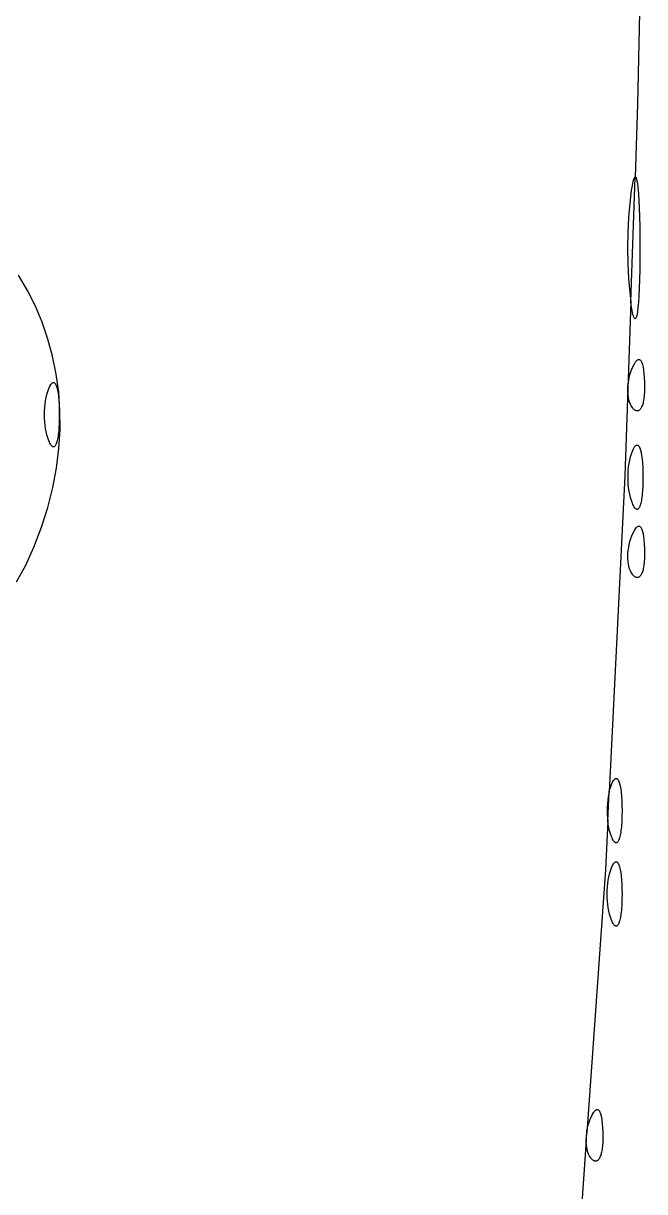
# Model space of a CAD drawing. Extents: x 70.3 to 133.4, y -81.7 to -32.
# Drawn here: x 76.523 to 76.7596, y -65.3899 to -64.945 of the extents above; entities that cross this region are included whole.
import ezdxf

# ---------------------------------------------------------------- set-up
doc = ezdxf.new("R2010")
doc.units = 0
doc.layers.add('BLACK', color=7, linetype='CONTINUOUS')

msp = doc.modelspace()

# ---------------------------------------------------------------- linework, layer by layer
at = {"layer": 'BLACK', "linetype": 'CONTINUOUS'}
for p, q in [((76.758139, -64.91765), (76.756951, -64.975763)), ((76.756951, -64.975763), (76.756003, -65.003558)), ((76.754383, -65.051073), (76.756003, -65.003558)), ((76.755518, -65.004169), (76.755202, -65.005177)), ((76.755821, -65.00364), (76.755518, -65.004169)), ((76.755968, -65.003551), (76.755821, -65.00364)), ((76.756003, -65.003558), (76.755968, -65.003551)), ((76.756003, -65.003558), (76.75611, -65.003577)), ((76.75611, -65.003577), (76.756383, -65.00397)), ((76.756383, -65.00397), (76.756638, -65.004808)), ((76.756638, -65.004808), (76.756873, -65.006078)), ((76.754538, -65.008671), (76.753941, -65.013501)), ((76.754874, -65.006674), (76.754538, -65.008671)), ((76.755202, -65.005177), (76.754874, -65.006674)), ((76.756873, -65.006078), (76.757278, -65.009875)), ((76.753941, -65.013501), (76.753515, -65.018869)), ((76.757278, -65.009875), (76.757583, -65.01527)), ((76.757583, -65.01527), (76.757777, -65.022174)), ((76.753515, -65.018869), (76.753259, -65.024594)), ((76.757777, -65.022174), (76.757844, -65.030499)), ((76.753259, -65.024594), (76.753174, -65.030499)), ((76.753174, -65.030499), (76.753259, -65.036403)), ((76.757844, -65.030499), (76.757827, -65.034833)), ((76.757827, -65.034833), (76.757777, -65.038823)), ((76.753259, -65.036403), (76.753515, -65.042129)), ((76.757777, -65.038823), (76.757695, -65.042458)), ((76.524605, -65.046654), (76.521237, -65.040914)), ((76.753515, -65.042129), (76.753941, -65.047497)), ((76.757695, -65.042458), (76.757583, -65.045727)), ((76.527595, -65.052625), (76.524605, -65.046654)), ((76.753941, -65.047497), (76.754383, -65.051073)), ((76.757444, -65.048619), (76.757278, -65.051123)), ((76.757583, -65.045727), (76.757444, -65.048619)), ((76.530194, -65.058813), (76.527595, -65.052625)), ((76.754383, -65.051073), (76.752122, -65.117345)), ((76.754538, -65.052327), (76.754383, -65.051073)), ((76.754874, -65.054324), (76.754538, -65.052327)), ((76.757087, -65.053226), (76.756873, -65.054919)), ((76.757278, -65.051123), (76.757087, -65.053226)), ((76.755202, -65.055821), (76.754874, -65.054324)), ((76.755361, -65.056385), (76.755202, -65.055821)), ((76.755518, -65.056828), (76.755361, -65.056385)), ((76.755672, -65.057152), (76.755518, -65.056828)), ((76.755822, -65.057358), (76.755672, -65.057152)), ((76.755895, -65.057417), (76.755822, -65.057358)), ((76.755968, -65.057447), (76.755895, -65.057417)), ((76.75604, -65.057448), (76.755968, -65.057447)), ((76.75611, -65.05742), (76.75604, -65.057448)), ((76.756249, -65.05728), (76.75611, -65.05742)), ((76.756383, -65.057027), (76.756249, -65.05728)), ((76.756513, -65.056663), (76.756383, -65.057027)), ((76.756638, -65.05619), (76.756513, -65.056663)), ((76.756758, -65.055608), (76.756638, -65.05619)), ((76.756873, -65.054919), (76.756758, -65.055608)), ((76.532393, -65.065202), (76.530194, -65.058813)), ((76.534181, -65.071778), (76.532393, -65.065202)), ((76.535546, -65.078526), (76.534181, -65.071778)), ((76.7548, -65.076636), (76.755268, -65.075544)), ((76.755268, -65.075544), (76.755718, -65.074644)), ((76.755718, -65.074644), (76.756151, -65.073934)), ((76.756151, -65.073934), (76.756361, -65.07365)), ((76.756361, -65.07365), (76.756565, -65.073413)), ((76.756565, -65.073413), (76.756765, -65.073223)), ((76.756765, -65.073223), (76.756959, -65.07308)), ((76.756959, -65.07308), (76.757148, -65.072983)), ((76.757148, -65.072983), (76.757331, -65.072932)), ((76.757331, -65.072932), (76.757509, -65.072928)), ((76.757509, -65.072928), (76.75768, -65.07297)), ((76.75768, -65.07297), (76.757846, -65.073058)), ((76.757846, -65.073058), (76.758006, -65.073191)), ((76.758006, -65.073191), (76.758159, -65.073371)), ((76.758159, -65.073371), (76.758306, -65.073595)), ((76.758306, -65.073595), (76.758446, -65.073865)), ((76.758446, -65.073865), (76.75858, -65.074181)), ((76.75858, -65.074181), (76.758826, -65.074946)), ((76.758826, -65.074946), (76.759043, -65.07589)), ((76.759043, -65.07589), (76.759229, -65.077012)), ((76.536478, -65.08543), (76.535546, -65.078526)), ((76.75356, -65.081059), (76.753781, -65.079941)), ((76.753781, -65.079941), (76.754061, -65.078826)), ((76.754061, -65.078826), (76.754401, -65.077722)), ((76.754401, -65.077722), (76.754801, -65.076636)), ((76.754801, -65.076636), (76.7548, -65.076636)), ((76.759229, -65.077012), (76.759385, -65.078311)), ((76.759385, -65.078311), (76.759508, -65.079784)), ((76.759508, -65.079784), (76.759596, -65.081431)), ((76.53233, -65.085139), (76.532717, -65.084077)), ((76.532717, -65.084077), (76.533125, -65.083169)), ((76.533125, -65.083169), (76.533521, -65.082489)), ((76.533521, -65.082489), (76.533714, -65.082233)), ((76.533714, -65.082233), (76.533904, -65.082031)), ((76.533904, -65.082031), (76.53409, -65.081884)), ((76.53409, -65.081884), (76.534271, -65.08179)), ((76.534271, -65.08179), (76.534448, -65.08175)), ((76.534448, -65.08175), (76.534621, -65.081762)), ((76.534621, -65.081762), (76.534789, -65.081826)), ((76.534789, -65.081826), (76.534951, -65.081941)), ((76.534951, -65.081941), (76.535108, -65.082106)), ((76.535108, -65.082106), (76.53526, -65.082321)), ((76.53526, -65.082321), (76.535544, -65.082899)), ((76.535544, -65.082899), (76.535803, -65.083668)), ((76.535803, -65.083668), (76.536034, -65.084624)), ((76.536034, -65.084624), (76.536235, -65.085762)), ((76.753251, -65.084351), (76.753296, -65.083272)), ((76.753265, -65.085402), (76.753251, -65.084351)), ((76.753296, -65.083272), (76.753399, -65.082172)), ((76.753399, -65.082172), (76.75356, -65.081059)), ((76.759596, -65.081431), (76.759622, -65.082205)), ((76.759624, -65.084389), (76.759601, -65.08507)), ((76.759622, -65.082205), (76.759635, -65.082956)), ((76.759636, -65.083685), (76.759624, -65.084389)), ((76.759635, -65.082956), (76.759636, -65.083685)), ((76.531297, -65.089998), (76.531478, -65.088712)), ((76.531478, -65.088712), (76.53171, -65.087467)), ((76.53171, -65.087467), (76.531994, -65.086273)), ((76.531994, -65.086273), (76.53233, -65.085139)), ((76.536235, -65.085762), (76.536404, -65.087077)), ((76.536404, -65.087077), (76.53654, -65.088563)), ((76.536966, -65.092476), (76.536478, -65.08543)), ((76.53654, -65.088563), (76.536639, -65.090215)), ((76.753337, -65.086416), (76.753265, -65.085402)), ((76.753465, -65.087387), (76.753337, -65.086416)), ((76.753651, -65.088306), (76.753465, -65.087387)), ((76.753894, -65.089165), (76.753651, -65.088306)), ((76.754194, -65.089957), (76.753894, -65.089165)), ((76.759124, -65.0891), (76.759015, -65.089563)), ((76.759224, -65.088608), (76.759124, -65.0891)), ((76.759313, -65.088086), (76.759224, -65.088608)), ((76.759393, -65.087537), (76.759313, -65.088086)), ((76.759461, -65.08696), (76.759393, -65.087537)), ((76.759519, -65.086356), (76.759461, -65.08696)), ((76.759566, -65.085726), (76.759519, -65.086356)), ((76.759601, -65.08507), (76.759566, -65.085726)), ((76.531065, -65.093999), (76.531091, -65.092652)), ((76.531091, -65.092652), (76.531168, -65.091315)), ((76.531168, -65.091315), (76.531297, -65.089998)), ((76.536639, -65.090215), (76.5367, -65.092029)), ((76.5367, -65.092029), (76.53672, -65.093999)), ((76.536998, -65.099648), (76.536966, -65.092476)), ((76.754549, -65.090673), (76.754194, -65.089957)), ((76.754961, -65.091306), (76.754549, -65.090673)), ((76.755187, -65.09159), (76.754961, -65.091306)), ((76.755427, -65.091849), (76.755187, -65.09159)), ((76.755672, -65.092075), (76.755427, -65.091849)), ((76.755913, -65.092259), (76.755672, -65.092075)), ((76.756148, -65.092401), (76.755913, -65.092259)), ((76.756378, -65.092502), (76.756148, -65.092401)), ((76.756602, -65.092563), (76.756378, -65.092502)), ((76.756712, -65.092578), (76.756602, -65.092563)), ((76.756821, -65.092584), (76.756712, -65.092578)), ((76.756928, -65.09258), (76.756821, -65.092584)), ((76.757034, -65.092566), (76.756928, -65.09258)), ((76.757138, -65.092543), (76.757034, -65.092566)), ((76.75724, -65.092511), (76.757138, -65.092543)), ((76.75744, -65.092417), (76.75724, -65.092511)), ((76.757632, -65.092287), (76.75744, -65.092417)), ((76.757818, -65.09212), (76.757632, -65.092287)), ((76.757996, -65.091918), (76.757818, -65.09212)), ((76.758167, -65.091681), (76.757996, -65.091918)), ((76.75833, -65.09141), (76.758167, -65.091681)), ((76.758484, -65.091105), (76.75833, -65.09141)), ((76.75863, -65.090767), (76.758484, -65.091105)), ((76.758767, -65.090397), (76.75863, -65.090767)), ((76.758896, -65.089995), (76.758767, -65.090397)), ((76.759015, -65.089563), (76.758896, -65.089995)), ((76.531091, -65.095346), (76.531065, -65.093999)), ((76.531168, -65.096683), (76.531091, -65.095346)), ((76.531297, -65.097999), (76.531168, -65.096683)), ((76.531478, -65.099285), (76.531297, -65.097999)), ((76.536639, -65.097782), (76.536594, -65.098629)), ((76.536674, -65.096895), (76.536639, -65.097782)), ((76.5367, -65.095969), (76.536674, -65.096895)), ((76.53672, -65.093999), (76.5367, -65.095969)), ((76.53171, -65.100531), (76.531478, -65.099285)), ((76.531994, -65.101725), (76.53171, -65.100531)), ((76.53233, -65.102859), (76.531994, -65.101725)), ((76.536235, -65.102235), (76.536139, -65.102827)), ((76.536324, -65.1016), (76.536235, -65.102235)), ((76.536404, -65.100921), (76.536324, -65.1016)), ((76.536476, -65.100199), (76.536404, -65.100921)), ((76.53654, -65.099435), (76.536476, -65.100199)), ((76.536594, -65.098629), (76.53654, -65.099435)), ((76.536565, -65.106933), (76.536998, -65.099648)), ((76.532717, -65.103921), (76.53233, -65.102859)), ((76.532922, -65.104403), (76.532717, -65.103921)), ((76.533125, -65.104828), (76.532922, -65.104403)), ((76.533324, -65.105197), (76.533125, -65.104828)), ((76.533521, -65.105509), (76.533324, -65.105197)), ((76.533714, -65.105765), (76.533521, -65.105509)), ((76.533904, -65.105967), (76.533714, -65.105765)), ((76.53409, -65.106114), (76.533904, -65.105967)), ((76.534181, -65.106167), (76.53409, -65.106114)), ((76.534271, -65.106207), (76.534181, -65.106167)), ((76.53436, -65.106234), (76.534271, -65.106207)), ((76.534448, -65.106248), (76.53436, -65.106234)), ((76.534535, -65.106248), (76.534448, -65.106248)), ((76.534621, -65.106236), (76.534535, -65.106248)), ((76.534705, -65.10621), (76.534621, -65.106236)), ((76.534789, -65.106172), (76.534705, -65.10621)), ((76.534871, -65.106121), (76.534789, -65.106172)), ((76.534951, -65.106057), (76.534871, -65.106121)), ((76.535108, -65.105892), (76.534951, -65.106057)), ((76.53526, -65.105676), (76.535108, -65.105892)), ((76.535405, -65.105412), (76.53526, -65.105676)), ((76.535544, -65.105099), (76.535405, -65.105412)), ((76.535677, -65.104738), (76.535544, -65.105099)), ((76.535655, -65.114315), (76.536565, -65.106933)), ((76.535803, -65.104329), (76.535677, -65.104738)), ((76.535922, -65.103874), (76.535803, -65.104329)), ((76.536034, -65.103373), (76.535922, -65.103874)), ((76.536139, -65.102827), (76.536034, -65.103373)), ((76.754966, -65.10789), (76.755374, -65.106982)), ((76.755374, -65.106982), (76.75577, -65.106301)), ((76.75577, -65.106301), (76.755963, -65.106045)), ((76.755963, -65.106045), (76.756153, -65.105843)), ((76.756153, -65.105843), (76.756339, -65.105696)), ((76.756339, -65.105696), (76.75652, -65.105603)), ((76.75652, -65.105603), (76.756698, -65.105562)), ((76.756698, -65.105562), (76.75687, -65.105574)), ((76.75687, -65.105574), (76.757038, -65.105638)), ((76.757038, -65.105638), (76.7572, -65.105753)), ((76.7572, -65.105753), (76.757357, -65.105918)), ((76.757357, -65.105918), (76.757509, -65.106134)), ((76.757509, -65.106134), (76.757794, -65.106711)), ((76.757794, -65.106711), (76.758052, -65.107481)), ((76.753727, -65.112525), (76.75396, -65.11128)), ((76.75396, -65.11128), (76.754244, -65.110085)), ((76.754244, -65.110085), (76.754579, -65.108952)), ((76.754579, -65.108952), (76.754966, -65.10789)), ((76.758052, -65.107481), (76.758283, -65.108437)), ((76.758283, -65.108437), (76.758485, -65.109575)), ((76.758485, -65.109575), (76.758654, -65.110889)), ((76.758654, -65.110889), (76.758789, -65.112375)), ((76.534257, -65.121779), (76.535655, -65.114315)), ((76.75334, -65.116464), (76.753418, -65.115127)), ((76.753418, -65.115127), (76.753547, -65.113811)), ((76.753547, -65.113811), (76.753727, -65.112525)), ((76.758789, -65.112375), (76.758888, -65.114027)), ((76.758888, -65.114027), (76.758949, -65.115841)), ((76.758949, -65.115841), (76.75897, -65.117811)), ((76.752122, -65.117345), (76.746172, -65.237648)), ((76.753315, -65.117811), (76.75334, -65.116464)), ((76.75334, -65.119158), (76.753315, -65.117811)), ((76.753418, -65.120495), (76.75334, -65.119158)), ((76.753547, -65.121812), (76.753418, -65.120495)), ((76.758949, -65.119781), (76.758923, -65.120708)), ((76.75897, -65.117811), (76.758949, -65.119781)), ((76.532361, -65.12931), (76.534257, -65.121779)), ((76.753727, -65.123098), (76.753547, -65.121812)), ((76.75396, -65.124343), (76.753727, -65.123098)), ((76.754244, -65.125538), (76.75396, -65.124343)), ((76.758654, -65.124733), (76.758573, -65.125412)), ((76.758726, -65.124011), (76.758654, -65.124733)), ((76.758789, -65.123247), (76.758726, -65.124011)), ((76.758843, -65.122442), (76.758789, -65.123247)), ((76.758888, -65.121595), (76.758843, -65.122442)), ((76.758923, -65.120708), (76.758888, -65.121595)), ((76.529955, -65.136894), (76.532361, -65.12931)), ((76.754579, -65.126671), (76.754244, -65.125538)), ((76.754966, -65.127733), (76.754579, -65.126671)), ((76.755171, -65.128216), (76.754966, -65.127733)), ((76.755374, -65.128641), (76.755171, -65.128216)), ((76.755574, -65.129009), (76.755374, -65.128641)), ((76.75577, -65.129321), (76.755574, -65.129009)), ((76.755963, -65.129578), (76.75577, -65.129321)), ((76.757654, -65.129224), (76.757509, -65.129489)), ((76.757794, -65.128911), (76.757654, -65.129224)), ((76.757926, -65.12855), (76.757794, -65.128911)), ((76.758052, -65.128142), (76.757926, -65.12855)), ((76.758172, -65.127687), (76.758052, -65.128142)), ((76.758283, -65.127186), (76.758172, -65.127687)), ((76.758388, -65.126639), (76.758283, -65.127186)), ((76.758485, -65.126048), (76.758388, -65.126639)), ((76.758573, -65.125412), (76.758485, -65.126048)), ((76.756153, -65.129779), (76.755963, -65.129578)), ((76.756339, -65.129926), (76.756153, -65.129779)), ((76.75643, -65.12998), (76.756339, -65.129926)), ((76.75652, -65.13002), (76.75643, -65.12998)), ((76.75661, -65.130047), (76.75652, -65.13002)), ((76.756698, -65.13006), (76.75661, -65.130047)), ((76.756785, -65.130061), (76.756698, -65.13006)), ((76.75687, -65.130048), (76.756785, -65.130061)), ((76.756955, -65.130023), (76.75687, -65.130048)), ((76.757038, -65.129985), (76.756955, -65.130023)), ((76.75712, -65.129933), (76.757038, -65.129985)), ((76.7572, -65.12987), (76.75712, -65.129933)), ((76.757357, -65.129704), (76.7572, -65.12987)), ((76.757509, -65.129489), (76.757357, -65.129704)), ((76.527029, -65.144515), (76.529955, -65.136894)), ((76.755268, -65.139044), (76.755718, -65.138144)), ((76.755718, -65.138144), (76.756151, -65.137434)), ((76.756151, -65.137434), (76.756361, -65.13715)), ((76.756361, -65.13715), (76.756565, -65.136913)), ((76.756565, -65.136913), (76.756765, -65.136723)), ((76.756765, -65.136723), (76.756959, -65.136579)), ((76.756959, -65.136579), (76.757148, -65.136482)), ((76.757148, -65.136482), (76.757331, -65.136432)), ((76.757331, -65.136432), (76.757509, -65.136428)), ((76.757509, -65.136428), (76.75768, -65.13647)), ((76.75768, -65.13647), (76.757846, -65.136558)), ((76.757846, -65.136558), (76.758006, -65.136691)), ((76.758006, -65.136691), (76.758159, -65.13687)), ((76.758159, -65.13687), (76.758306, -65.137095)), ((76.758306, -65.137095), (76.758446, -65.137365)), ((76.758446, -65.137365), (76.75858, -65.137681)), ((76.75858, -65.137681), (76.758826, -65.138446)), ((76.753781, -65.143441), (76.754061, -65.142326)), ((76.754061, -65.142326), (76.754401, -65.141221)), ((76.754401, -65.141221), (76.754801, -65.140135)), ((76.7548, -65.140135), (76.755268, -65.139044)), ((76.754801, -65.140135), (76.7548, -65.140135)), ((76.758826, -65.138446), (76.759043, -65.13939)), ((76.759043, -65.13939), (76.759229, -65.140512)), ((76.759229, -65.140512), (76.759385, -65.141811)), ((76.759385, -65.141811), (76.759508, -65.143284)), ((76.523928, -65.151285), (76.527029, -65.144515)), ((76.753251, -65.147851), (76.753296, -65.146772)), ((76.753296, -65.146772), (76.753399, -65.145672)), ((76.753399, -65.145672), (76.75356, -65.144559)), ((76.75356, -65.144559), (76.753781, -65.143441)), ((76.759508, -65.143284), (76.759596, -65.144931)), ((76.759596, -65.144931), (76.759622, -65.145705)), ((76.759622, -65.145705), (76.759635, -65.146456)), ((76.759636, -65.147184), (76.759624, -65.147889)), ((76.759635, -65.146456), (76.759636, -65.147184)), ((76.520442, -65.157709), (76.523928, -65.151285)), ((76.753265, -65.148902), (76.753251, -65.147851)), ((76.753337, -65.149916), (76.753265, -65.148902)), ((76.753465, -65.150887), (76.753337, -65.149916)), ((76.753651, -65.151806), (76.753465, -65.150887)), ((76.759313, -65.151586), (76.759224, -65.152108)), ((76.759393, -65.151037), (76.759313, -65.151586)), ((76.759461, -65.15046), (76.759393, -65.151037)), ((76.759519, -65.149856), (76.759461, -65.15046)), ((76.759566, -65.149226), (76.759519, -65.149856)), ((76.759601, -65.14857), (76.759566, -65.149226)), ((76.759624, -65.147889), (76.759601, -65.14857)), ((76.753894, -65.152665), (76.753651, -65.151806)), ((76.754194, -65.153457), (76.753894, -65.152665)), ((76.754549, -65.154173), (76.754194, -65.153457)), ((76.754961, -65.154806), (76.754549, -65.154173)), ((76.755187, -65.15509), (76.754961, -65.154806)), ((76.755427, -65.155349), (76.755187, -65.15509)), ((76.755672, -65.155575), (76.755427, -65.155349)), ((76.755913, -65.155759), (76.755672, -65.155575)), ((76.756148, -65.155901), (76.755913, -65.155759)), ((76.756378, -65.156002), (76.756148, -65.155901)), ((76.756602, -65.156063), (76.756378, -65.156002)), ((76.756712, -65.156078), (76.756602, -65.156063)), ((76.756821, -65.156084), (76.756712, -65.156078)), ((76.756928, -65.15608), (76.756821, -65.156084)), ((76.757034, -65.156067), (76.756928, -65.15608)), ((76.757138, -65.156043), (76.757034, -65.156067)), ((76.75724, -65.156011), (76.757138, -65.156043)), ((76.75744, -65.155917), (76.75724, -65.156011)), ((76.757632, -65.155787), (76.75744, -65.155917)), ((76.757818, -65.15562), (76.757632, -65.155787)), ((76.757996, -65.155418), (76.757818, -65.15562)), ((76.758167, -65.155181), (76.757996, -65.155418)), ((76.75833, -65.15491), (76.758167, -65.155181)), ((76.758484, -65.154605), (76.75833, -65.15491)), ((76.75863, -65.154267), (76.758484, -65.154605)), ((76.758767, -65.153897), (76.75863, -65.154267)), ((76.758896, -65.153495), (76.758767, -65.153897)), ((76.759015, -65.153063), (76.758896, -65.153495)), ((76.759124, -65.1526), (76.759015, -65.153063)), ((76.759224, -65.152108), (76.759124, -65.1526)), ((76.746306, -65.237085), (76.746641, -65.235952)), ((76.746641, -65.235952), (76.747028, -65.23489)), ((76.747028, -65.23489), (76.747436, -65.233982)), ((76.747436, -65.233982), (76.747833, -65.233301)), ((76.747833, -65.233301), (76.748026, -65.233045)), ((76.748026, -65.233045), (76.748215, -65.232843)), ((76.748215, -65.232843), (76.748401, -65.232696)), ((76.748401, -65.232696), (76.748583, -65.232603)), ((76.748583, -65.232603), (76.74876, -65.232562)), ((76.74876, -65.232562), (76.748933, -65.232574)), ((76.748933, -65.232574), (76.7491, -65.232638)), ((76.7491, -65.232638), (76.749263, -65.232753)), ((76.749263, -65.232753), (76.74942, -65.232918)), ((76.74942, -65.232918), (76.749571, -65.233134)), ((76.749571, -65.233134), (76.749856, -65.233711)), ((76.749856, -65.233711), (76.750115, -65.234481)), ((76.750115, -65.234481), (76.750346, -65.235437)), ((76.750346, -65.235437), (76.750547, -65.236575)), ((76.74579, -65.239525), (76.745609, -65.240811)), ((76.745617, -65.248869), (76.746172, -65.237648)), ((76.746022, -65.23828), (76.74579, -65.239525)), ((76.746172, -65.237648), (76.746022, -65.23828)), ((76.746172, -65.237648), (76.746306, -65.237085)), ((76.750547, -65.236575), (76.750716, -65.237889)), ((76.750716, -65.237889), (76.750851, -65.239375)), ((76.750851, -65.239375), (76.75095, -65.241028)), ((76.745403, -65.243464), (76.745377, -65.244811)), ((76.745377, -65.244811), (76.745403, -65.246158)), ((76.74548, -65.242128), (76.745403, -65.243464)), ((76.745609, -65.240811), (76.74548, -65.242128)), ((76.75095, -65.241028), (76.751011, -65.242841)), ((76.751011, -65.242841), (76.751032, -65.244811)), ((76.751032, -65.244811), (76.751011, -65.246781)), ((76.745617, -65.248869), (76.744707, -65.267279)), ((76.745403, -65.246158), (76.74548, -65.247495)), ((76.74548, -65.247495), (76.745609, -65.248812)), ((76.745609, -65.248812), (76.745617, -65.248869)), ((76.74579, -65.250098), (76.745617, -65.248869)), ((76.750905, -65.249442), (76.750851, -65.250247)), ((76.75095, -65.248595), (76.750905, -65.249442)), ((76.750986, -65.247708), (76.75095, -65.248595)), ((76.751011, -65.246781), (76.750986, -65.247708)), ((76.746022, -65.251343), (76.74579, -65.250098)), ((76.746306, -65.252538), (76.746022, -65.251343)), ((76.746641, -65.253671), (76.746306, -65.252538)), ((76.747028, -65.254733), (76.746641, -65.253671)), ((76.75045, -65.253639), (76.750346, -65.254186)), ((76.750547, -65.253048), (76.75045, -65.253639)), ((76.750636, -65.252412), (76.750547, -65.253048)), ((76.750716, -65.251733), (76.750636, -65.252412)), ((76.750788, -65.251011), (76.750716, -65.251733)), ((76.750851, -65.250247), (76.750788, -65.251011)), ((76.747234, -65.255216), (76.747028, -65.254733)), ((76.747436, -65.255641), (76.747234, -65.255216)), ((76.747636, -65.256009), (76.747436, -65.255641)), ((76.747833, -65.256321), (76.747636, -65.256009)), ((76.748026, -65.256578), (76.747833, -65.256321)), ((76.748215, -65.256779), (76.748026, -65.256578)), ((76.748401, -65.256926), (76.748215, -65.256779)), ((76.748493, -65.25698), (76.748401, -65.256926)), ((76.748583, -65.25702), (76.748493, -65.25698)), ((76.748672, -65.257047), (76.748583, -65.25702)), ((76.74876, -65.25706), (76.748672, -65.257047)), ((76.748847, -65.257061), (76.74876, -65.25706)), ((76.748933, -65.257048), (76.748847, -65.257061)), ((76.749017, -65.257023), (76.748933, -65.257048)), ((76.7491, -65.256985), (76.749017, -65.257023)), ((76.749182, -65.256933), (76.7491, -65.256985)), ((76.749263, -65.25687), (76.749182, -65.256933)), ((76.74942, -65.256704), (76.749263, -65.25687)), ((76.749571, -65.256489), (76.74942, -65.256704)), ((76.749717, -65.256224), (76.749571, -65.256489)), ((76.749856, -65.255911), (76.749717, -65.256224)), ((76.749989, -65.25555), (76.749856, -65.255911)), ((76.750115, -65.255142), (76.749989, -65.25555)), ((76.750234, -65.254687), (76.750115, -65.255142)), ((76.750346, -65.254186), (76.750234, -65.254687)), ((76.744707, -65.267279), (76.737587, -65.36749)), ((76.746641, -65.267701), (76.747028, -65.266639)), ((76.747028, -65.266639), (76.747436, -65.265731)), ((76.747436, -65.265731), (76.747833, -65.265051)), ((76.747833, -65.265051), (76.748026, -65.264795)), ((76.748026, -65.264795), (76.748215, -65.264593)), ((76.748215, -65.264593), (76.748401, -65.264446)), ((76.748401, -65.264446), (76.748583, -65.264353)), ((76.748583, -65.264353), (76.74876, -65.264312)), ((76.74876, -65.264312), (76.748933, -65.264324)), ((76.748933, -65.264324), (76.7491, -65.264388)), ((76.7491, -65.264388), (76.749263, -65.264503)), ((76.749263, -65.264503), (76.74942, -65.264668)), ((76.74942, -65.264668), (76.749571, -65.264883)), ((76.749571, -65.264883), (76.749856, -65.265461)), ((76.749856, -65.265461), (76.750115, -65.266231)), ((76.750115, -65.266231), (76.750346, -65.267187)), ((76.750346, -65.267187), (76.750547, -65.268325)), ((76.745609, -65.272561), (76.74579, -65.271275)), ((76.74579, -65.271275), (76.746022, -65.270029)), ((76.746022, -65.270029), (76.746306, -65.268835)), ((76.746306, -65.268835), (76.746641, -65.267701)), ((76.750547, -65.268325), (76.750716, -65.269639)), ((76.750716, -65.269639), (76.750851, -65.271125)), ((76.750851, -65.271125), (76.75095, -65.272778)), ((76.745377, -65.276561), (76.745403, -65.275214)), ((76.745403, -65.275214), (76.74548, -65.273877)), ((76.74548, -65.273877), (76.745609, -65.272561)), ((76.75095, -65.272778), (76.751011, -65.274591)), ((76.751011, -65.274591), (76.751032, -65.276561)), ((76.745403, -65.277908), (76.745377, -65.276561)), ((76.74548, -65.279245), (76.745403, -65.277908)), ((76.745609, -65.280562), (76.74548, -65.279245)), ((76.74579, -65.281848), (76.745609, -65.280562)), ((76.75095, -65.280345), (76.750905, -65.281192)), ((76.750986, -65.279458), (76.75095, -65.280345)), ((76.751011, -65.278531), (76.750986, -65.279458)), ((76.751032, -65.276561), (76.751011, -65.278531)), ((76.746022, -65.283093), (76.74579, -65.281848)), ((76.746306, -65.284288), (76.746022, -65.283093)), ((76.746641, -65.285421), (76.746306, -65.284288)), ((76.750547, -65.284798), (76.75045, -65.285389)), ((76.750636, -65.284162), (76.750547, -65.284798)), ((76.750716, -65.283483), (76.750636, -65.284162)), ((76.750788, -65.282761), (76.750716, -65.283483)), ((76.750851, -65.281997), (76.750788, -65.282761)), ((76.750905, -65.281192), (76.750851, -65.281997)), ((76.747028, -65.286483), (76.746641, -65.285421)), ((76.747234, -65.286966), (76.747028, -65.286483)), ((76.747436, -65.287391), (76.747234, -65.286966)), ((76.747636, -65.287759), (76.747436, -65.287391)), ((76.747833, -65.288071), (76.747636, -65.287759)), ((76.748026, -65.288328), (76.747833, -65.288071)), ((76.748215, -65.288529), (76.748026, -65.288328)), ((76.748401, -65.288676), (76.748215, -65.288529)), ((76.748493, -65.28873), (76.748401, -65.288676)), ((76.748583, -65.28877), (76.748493, -65.28873)), ((76.748672, -65.288797), (76.748583, -65.28877)), ((76.74876, -65.28881), (76.748672, -65.288797)), ((76.748847, -65.288811), (76.74876, -65.28881)), ((76.748933, -65.288798), (76.748847, -65.288811)), ((76.749017, -65.288773), (76.748933, -65.288798)), ((76.7491, -65.288735), (76.749017, -65.288773)), ((76.749182, -65.288683), (76.7491, -65.288735)), ((76.749263, -65.28862), (76.749182, -65.288683)), ((76.74942, -65.288454), (76.749263, -65.28862)), ((76.749571, -65.288239), (76.74942, -65.288454)), ((76.749717, -65.287974), (76.749571, -65.288239)), ((76.749856, -65.287661), (76.749717, -65.287974)), ((76.749989, -65.2873), (76.749856, -65.287661)), ((76.750115, -65.286892), (76.749989, -65.2873)), ((76.750234, -65.286437), (76.750115, -65.286892)), ((76.750346, -65.285936), (76.750234, -65.286437)), ((76.75045, -65.285389), (76.750346, -65.285936)), ((76.739393, -65.361294), (76.739844, -65.360394)), ((76.739844, -65.360394), (76.740276, -65.359684)), ((76.740276, -65.359684), (76.740486, -65.3594)), ((76.740486, -65.3594), (76.74069, -65.359163)), ((76.74069, -65.359163), (76.74089, -65.358973)), ((76.74089, -65.358973), (76.741084, -65.35883)), ((76.741084, -65.35883), (76.741273, -65.358733)), ((76.741273, -65.358733), (76.741456, -65.358682)), ((76.741456, -65.358682), (76.741634, -65.358678)), ((76.741634, -65.358678), (76.741805, -65.35872)), ((76.741805, -65.35872), (76.741971, -65.358808)), ((76.741971, -65.358808), (76.742131, -65.358941)), ((76.742131, -65.358941), (76.742284, -65.359121)), ((76.742284, -65.359121), (76.742431, -65.359345)), ((76.742431, -65.359345), (76.742571, -65.359615)), ((76.742571, -65.359615), (76.742705, -65.359931)), ((76.742705, -65.359931), (76.74295, -65.360696)), ((76.74295, -65.360696), (76.743167, -65.36164)), ((76.737906, -65.365691), (76.738186, -65.364576)), ((76.738186, -65.364576), (76.738526, -65.363472)), ((76.738526, -65.363472), (76.738926, -65.362386)), ((76.738926, -65.362386), (76.739393, -65.361294)), ((76.743167, -65.36164), (76.743354, -65.362762)), ((76.743354, -65.362762), (76.74351, -65.36406)), ((76.74351, -65.36406), (76.743632, -65.365534)), ((76.737421, -65.369022), (76.737377, -65.370101)), ((76.73738, -65.370393), (76.737587, -65.36749)), ((76.737524, -65.367922), (76.737421, -65.369022)), ((76.737587, -65.36749), (76.737524, -65.367922)), ((76.737587, -65.36749), (76.737686, -65.366809)), ((76.737686, -65.366809), (76.737906, -65.365691)), ((76.743632, -65.365534), (76.743721, -65.367181)), ((76.743721, -65.367181), (76.743747, -65.367955)), ((76.743747, -65.367955), (76.74376, -65.368706)), ((76.743761, -65.369434), (76.743749, -65.370139)), ((76.74376, -65.368706), (76.743761, -65.369434)), ((76.73738, -65.370393), (76.734174, -65.415523)), ((76.737377, -65.370101), (76.73738, -65.370393)), ((76.73739, -65.371152), (76.73738, -65.370393)), ((76.737462, -65.372166), (76.73739, -65.371152)), ((76.737591, -65.373137), (76.737462, -65.372166)), ((76.737777, -65.374056), (76.737591, -65.373137)), ((76.738019, -65.374915), (76.737777, -65.374056)), ((76.743438, -65.373836), (76.743349, -65.374358)), ((76.743518, -65.373287), (76.743438, -65.373836)), ((76.743586, -65.37271), (76.743518, -65.373287)), ((76.743644, -65.372106), (76.743586, -65.37271)), ((76.743691, -65.371476), (76.743644, -65.372106)), ((76.743726, -65.37082), (76.743691, -65.371476)), ((76.743749, -65.370139), (76.743726, -65.37082)), ((76.738319, -65.375707), (76.738019, -65.374915)), ((76.738674, -65.376423), (76.738319, -65.375707)), ((76.739085, -65.377057), (76.738674, -65.376423)), ((76.739312, -65.37734), (76.739085, -65.377057)), ((76.739552, -65.377599), (76.739312, -65.37734)), ((76.739797, -65.377825), (76.739552, -65.377599)), ((76.740037, -65.378009), (76.739797, -65.377825)), ((76.740273, -65.378151), (76.740037, -65.378009)), ((76.740503, -65.378252), (76.740273, -65.378151)), ((76.740727, -65.378313), (76.740503, -65.378252)), ((76.740837, -65.378328), (76.740727, -65.378313)), ((76.740946, -65.378334), (76.740837, -65.378328)), ((76.741053, -65.37833), (76.740946, -65.378334)), ((76.741159, -65.378317), (76.741053, -65.37833)), ((76.741263, -65.378293), (76.741159, -65.378317)), ((76.741365, -65.378261), (76.741263, -65.378293)), ((76.741565, -65.378167), (76.741365, -65.378261)), ((76.741757, -65.378037), (76.741565, -65.378167)), ((76.741943, -65.37787), (76.741757, -65.378037)), ((76.742121, -65.377668), (76.741943, -65.37787)), ((76.742292, -65.377431), (76.742121, -65.377668)), ((76.742455, -65.37716), (76.742292, -65.377431)), ((76.742609, -65.376855), (76.742455, -65.37716)), ((76.742755, -65.376517), (76.742609, -65.376855)), ((76.742892, -65.376147), (76.742755, -65.376517)), ((76.743021, -65.375745), (76.742892, -65.376147)), ((76.74314, -65.375313), (76.743021, -65.375745)), ((76.743249, -65.37485), (76.74314, -65.375313)), ((76.743349, -65.374358), (76.743249, -65.37485))]:
    msp.add_line(p, q, dxfattribs=at)

doc.saveas('drawing.dxf')
